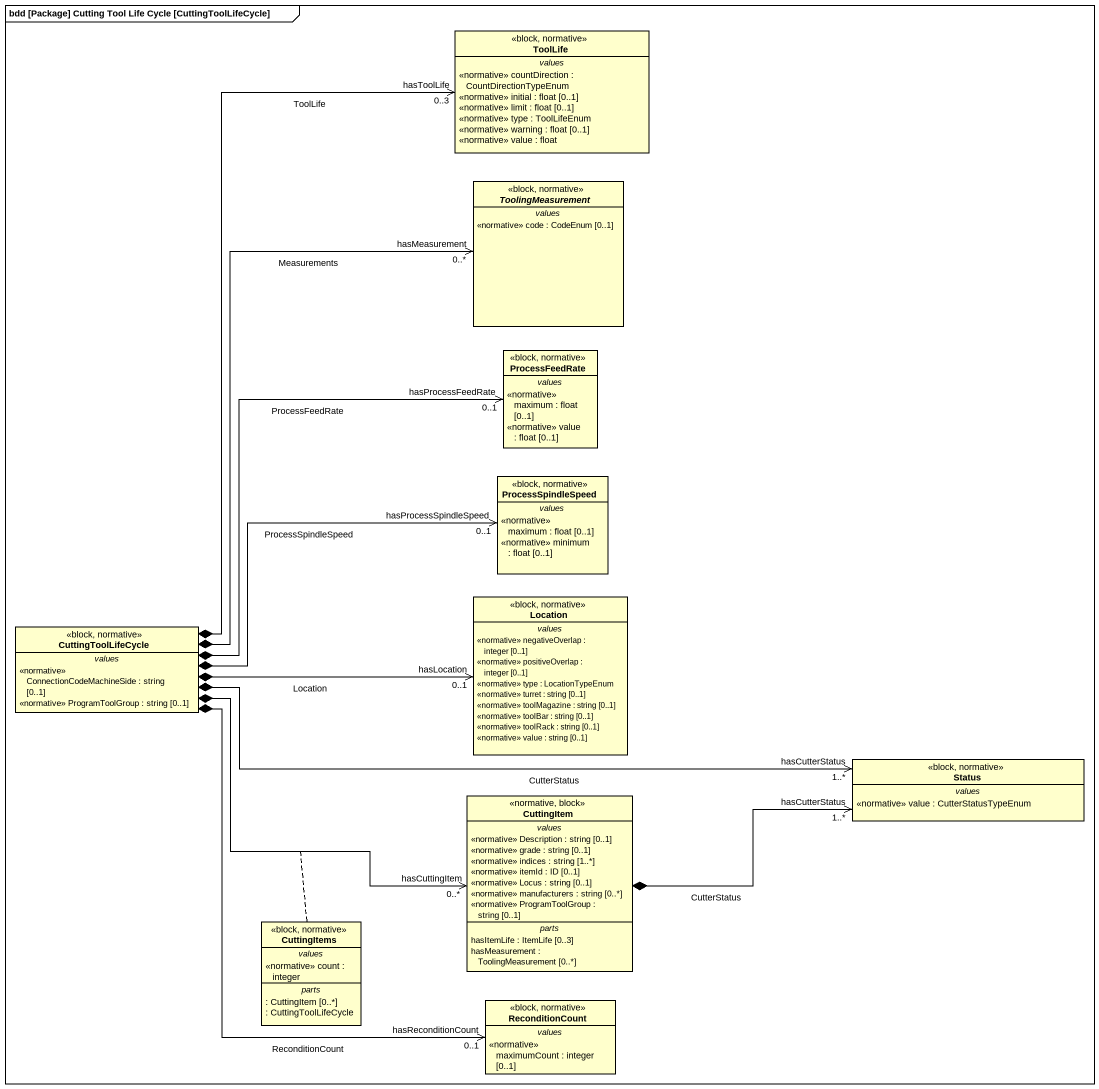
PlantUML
@startuml
mainframe bdd [Package] Cutting Tool Life Cycle [CuttingToolLifeCycle]
hide circle
hide empty members
class ToolLife <<block, normative>> {
  -- values --
  <<normative>> countDirection : CountDirectionTypeEnum
  <<normative>> initial : float [0..1]
  <<normative>> limit : float [0..1]
  <<normative>> type : ToolLifeEnum
  <<normative>> warning : float [0..1]
  <<normative>> value : float
}
abstract class ToolingMeasurement <<block, normative>> {
  -- values --
  <<normative>> code : CodeEnum [0..1]
}
class ProcessFeedRate <<block, normative>> {
  -- values --
  <<normative>> maximum : float [0..1]
  <<normative>> value : float [0..1]
}
class ProcessSpindleSpeed <<block, normative>> {
  -- values --
  <<normative>> maximum : float [0..1]
  <<normative>> minimum : float [0..1]
}
class Location <<block, normative>> {
  -- values --
  <<normative>> negativeOverlap : integer [0..1]
  <<normative>> positiveOverlap : integer [0..1]
  <<normative>> type : LocationTypeEnum
  <<normative>> turret : string [0..1]
  <<normative>> toolMagazine : string [0..1]
  <<normative>> toolBar : string [0..1]
  <<normative>> toolRack : string [0..1]
  <<normative>> value : string [0..1]
}
class CuttingToolLifeCycle <<block, normative>> {
  -- values --
  <<normative>> ConnectionCodeMachineSide : string [0..1]
  <<normative>> ProgramToolGroup : string [0..1]
}
class Status <<block, normative>> {
  -- values --
  <<normative>> value : CutterStatusTypeEnum
}
class CuttingItem <<normative, block>> {
  -- values --
  <<normative>> Description : string [0..1]
  <<normative>> grade : string [0..1]
  <<normative>> indices : string [1..*]
  <<normative>> itemId : ID [0..1]
  <<normative>> Locus : string [0..1]
  <<normative>> manufacturers : string [0..*]
  <<normative>> ProgramToolGroup : string [0..1]
  -- parts --
  hasItemLife : ItemLife [0..3]
  hasMeasurement : ToolingMeasurement [0..*]
}
class CuttingItems <<block, normative>> {
  -- values --
  <<normative>> count : integer
  -- parts --
  : CuttingItem [0..*]
  : CuttingToolLifeCycle
}
class ReconditionCount <<block, normative>> {
  -- values --
  <<normative>> maximumCount : integer [0..1]
}
CuttingToolLifeCycle *-up-> "0..3\nhasToolLife" ToolLife : ToolLife
CuttingToolLifeCycle *-up-> "hasMeasurement\n0..*" ToolingMeasurement : Measurements
CuttingToolLifeCycle *-up-> "hasProcessFeedRate\n0..1" ProcessFeedRate : ProcessFeedRate
CuttingToolLifeCycle *-right-> "hasProcessSpindleSpeed\n0..1" ProcessSpindleSpeed : ProcessSpindleSpeed
CuttingToolLifeCycle *-right-> "0..1\nhasLocation" Location : Location
CuttingToolLifeCycle *-right-> "hasCutterStatus\n1..*" Status : CutterStatus
CuttingToolLifeCycle *-right-> "0..*\nhasCuttingItem" CuttingItem
(CuttingToolLifeCycle, CuttingItem) .. CuttingItems
CuttingToolLifeCycle *--> "0..1\nhasReconditionCount" ReconditionCount : ReconditionCount
CuttingItem *-right-> "1..*\nhasCutterStatus" Status : CutterStatus
@enduml
